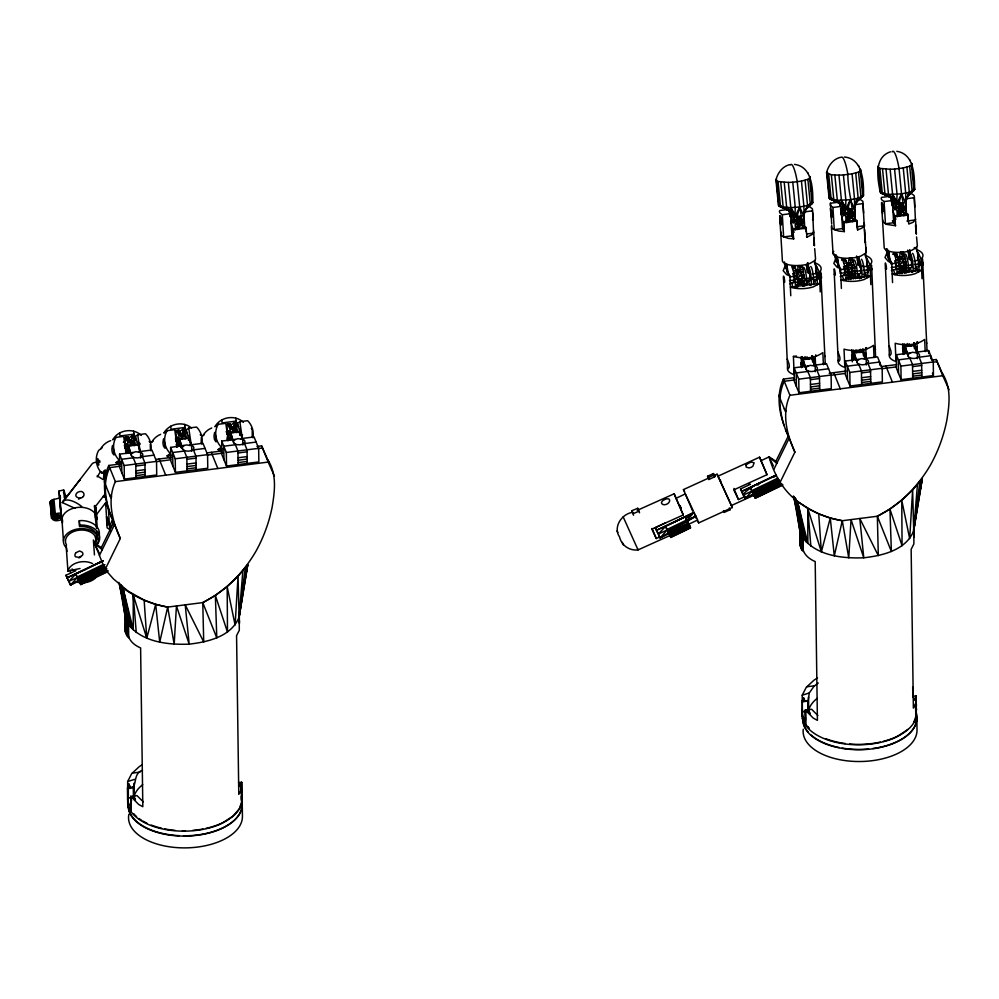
<?xml version="1.0" encoding="UTF-8"?>
<svg xmlns="http://www.w3.org/2000/svg" width="999" height="999" viewBox="0 0 999 999"><rect width="100%" height="100%" fill="white"/><g stroke="black" fill="none" stroke-linecap="round" stroke-linejoin="round"><path stroke-width="1.5" d="M783.666 281.393C782.329 267.17 786.488 287 783.666 281.393L787.537 367.27A4.758 0.849 82.6 0 0 788.311 368.643L789.222 367.182A4.608 1.848 75.5 0 0 789.01 363.848L787.886 360.564A4.758 0.849 82.6 0 0 787.112 359.203L787.1 359.353M834.302 274.113C832.941 259.865 837.125 279.72 834.302 274.113L838.173 360.002A4.758 0.849 82.6 0 0 838.948 361.363L839.859 359.902A4.608 1.848 75.5 0 0 839.647 356.568L838.523 353.296A4.758 0.849 82.6 0 0 837.749 351.923L837.749 351.923M885.476 268.244C884.19 254.008 888.261 273.888 885.476 268.244L889.335 354.121A4.758 0.849 82.6 0 0 890.109 355.482L891.021 354.021A4.608 1.848 75.5 0 0 890.808 350.686L889.697 347.415A4.758 0.849 82.6 0 0 888.91 346.054L888.848 346.104M139.248 450.187L138.636 444.48L137.85 442.37L137.3 442.944L137.225 443.718L140.01 443.369M190.31 443.481L188.686 435.527L188.287 437.013M820.766 271.965L825.261 363.873L824.674 363.324M871.59 265.172L875.574 356.506M922.564 258.816L927.06 350.724L926.485 350.162M143.257 801.822L137 795.616L130.782 796.415L131.131 811.35L130.007 810.052A30.919 16.696 -0.8 0 1 127.722 804.432L127.535 788.086M241.646 782.229L240.235 786.7L238.574 782.617L241.646 782.229L241.721 803.833C238.286 814.21 228.709 820.067 219.393 824.55A57.505 31.069 -0.8 0 1 131.481 812.237L127.722 804.432M241.783 792.357L241.795 791.096A30.919 16.696 -0.8 0 0 241.109 788.236M808.578 727.422L804.595 723.688A30.919 16.696 -0.8 0 1 802.309 718.069L802.234 695.192L806.243 687.337L813.86 680.282A57.505 31.069 -0.8 0 1 817.544 677.934M916.233 695.866L914.822 700.349L913.173 696.266L916.233 695.866L916.308 717.482C912.874 727.859 903.296 733.716 893.98 738.186A57.505 31.069 -0.8 0 1 806.068 725.886L802.309 718.069M915.758 706.505A30.919 16.696 -0.8 0 1 916.445 709.365L915.733 713.698L915.584 703.371M916.37 706.006L916.383 704.745A30.919 16.696 -0.8 0 0 915.696 701.872M126.149 618.781L126.673 635.152L125.524 632.33L125.137 616.158L120.317 584.265L126.748 620.304L126.673 635.152L128.709 637.812L128.521 624.662L125.137 616.158L119.543 584.59M795.004 497.852L801.335 533.953L801.26 548.788L803.296 551.448L803.109 538.299L799.724 529.807L793.868 496.728M127.685 798.226L127.647 781.555L131.656 773.701L139.273 766.633A57.505 31.069 -0.8 0 1 141.671 765.059M915.958 350.849L914.609 342.957M125.325 629.308L125.225 610.926M125.25 623.676L125.524 632.33L125.362 626.698M127.847 796.315L127.747 802.859L127.735 797.876M267.882 459.927C277.023 474.263 274.762 491.108 272.178 506.98C269.106 522.377 263.686 537.2 256.119 550.948C243.594 572.702 225.275 591.246 202.76 602.597L203.721 641.97L185.215 604.845L189.186 644.143L176.448 605.968L174.176 644.23L167.682 607.092C151.486 604.383 136.089 597.764 122.964 587.912L128.347 624.45C142.495 642.232 167.882 644.942 189.186 644.143C207.942 641.995 231.331 636.6 239.111 617.145L247.74 564.722L238.037 576.361L227.173 586.663L215.359 595.454L202.76 602.597L167.682 607.092L155.682 604.333L144.143 600.087L127.972 591.046L113.561 579.033L105.107 569.505L99.413 555.481L114.61 524.475C106.194 506.293 99.95 484.69 108.791 465.447L120.991 463.886M241.621 782.542L241.521 789.073L238.786 794.417L236.563 635.639L239.298 630.294L239.248 612.05M800.748 532.43L801.26 548.788L799.887 544.53L800.012 536.413M817.844 715.459L811.588 709.265L805.369 710.064L805.494 720.192L804.532 719.055A30.919 16.696 -0.8 0 1 802.247 711.987L802.334 716.495L802.434 709.964M847.714 275.599L847.664 272.452L852.334 272.315L847.676 272.914L852.384 273.551L852.022 276.785L850.986 276.011M942.469 373.576C951.61 387.912 949.35 404.745 946.765 420.629C943.693 436.014 938.286 450.849 930.706 464.597C918.181 486.351 899.862 504.882 877.347 516.246L891.37 551.498L889.947 509.103L902.072 545.704L901.76 500.312L909.689 538.648L912.624 490.01L913.71 530.794L922.327 478.359L912.624 490.01L901.76 500.312L889.947 509.103L877.347 516.246L842.269 520.729L830.269 518.069L818.73 513.948L807.779 508.416L797.552 501.56L802.934 538.099C817.082 555.881 842.469 558.591 863.773 557.792C882.529 555.631 905.918 550.237 913.71 530.794L913.785 525.561M916.208 696.178L916.108 702.722L913.373 708.066L911.15 549.288L913.885 543.943L913.835 525.699M109.878 495.641L109.902 494.905M814.684 248.614L815.559 259.016L814.759 260.577L810.064 263.399A16.646 5.919 -3.5 0 1 791.782 265.297A16.646 5.919 -3.5 0 1 782.354 260.127L779.707 216.271M784.465 409.278L784.49 408.554M916.57 236.938L917.357 245.854L916.558 247.427L911.862 250.237A16.646 5.919 -3.5 0 1 893.581 252.148A16.646 5.919 -3.5 0 1 884.152 246.978L881.505 203.122M182.442 434.89L183.067 429.857L185.677 429.308L191.658 445.542L191.746 451.336M233.529 428.571L234.153 423.539L236.763 422.989L238.599 426.623L240.147 434.74M798.775 224.151L798.663 219.393L796.39 219.38L798.538 218.294L798.288 216.396L798.813 223.601L797.702 226.149M798.114 226.249L800.823 225.212L800.499 215.984M804.207 228.709L803.908 206.331L801.435 181.119L807.879 179.358L810.376 177.397L809.889 176.511L810.326 180.969M849.4 216.87L849.287 212.113M848.863 218.943L847.964 218.257L848.75 219.056L851.448 217.932L851.136 208.704M854.832 221.428L854.545 199.051L852.072 173.838L858.516 172.078L860.326 171.091L860.526 169.243L861.25 176.648M900.574 210.989L900.623 209.603M899.912 213.099L902.621 212.063L902.297 202.834M906.006 215.559L905.706 193.182L903.246 167.969L909.677 166.196L912.174 164.248L911.687 163.361L912.274 169.293M125.3 630.881L125.262 624.113M799.887 544.53L799.849 537.749M795.654 284.915L798.126 284.59L796.852 272.839L794.929 266.733L791.832 266.383L794.904 276.086L795.566 287.175L798.051 286.863M797.689 270.454L798.026 266.533L798.963 265.472L802.035 275.175L802.697 286.263L804.869 285.989L803.059 269.368L801.735 265.859L799.575 266.146M846.203 279.907L845.541 268.818L842.469 259.103L844.942 258.791L846.877 262.962L848.675 279.583M848.326 263.187L849.063 258.329L851.76 257.917L854.832 267.62L855.494 278.709M853.333 278.983L852.659 267.907L849.587 258.192M897.364 274.026L895.566 257.405L893.63 253.234L892.706 254.295M899.487 257.305L900.236 252.447L902.934 252.035L905.469 258.803L906.667 267.832L906.755 270.567L904.582 270.841L904.495 273.114L906.667 272.839M899.849 273.714L898.039 257.08L896.115 252.909L893.63 253.234M785.426 268.344L784.515 261.938M887.911 258.067L886.313 248.788M795.591 229.795L794.367 213.262M797.677 229.52L797.052 216.521L799.724 206.993L797.252 181.781A23.189 4.021 82.7 0 0 790.259 165.085M846.228 222.515L845.204 207.155M897.389 216.633L896.165 200.1M899.475 216.371L898.85 203.371L901.523 193.843L899.05 168.631A23.189 4.021 82.7 0 0 892.07 151.935M852.746 221.703C853.433 205.819 847.639 190.434 847.889 174.5A23.189 4.021 82.7 0 0 841.595 157.155M903.92 215.821L903.745 206.481L901.523 193.843L888.486 194.443L882.329 193.594L880.206 191.97C877.522 178.771 873.675 157.23 890.521 151.786M126.748 620.304L127.585 636.5L128.347 624.45C125.562 635.764 130.282 643.506 140.609 647.926L142.82 806.705L138.661 804.457L130.782 796.415L130.956 811.151M801.335 533.953L802.172 550.149L802.934 538.099C800.149 549.4 804.869 557.142 815.196 561.575L817.407 720.354L813.248 718.106L805.369 710.064L805.544 724.787M202.76 602.597L216.783 637.849L215.359 595.454L227.485 632.067L227.173 586.663L235.102 624.999L238.037 576.361L239.111 617.145L242.882 570.541M921.115 479.82L913.71 530.794L917.469 484.178M670.666 535.202L638.049 549.912C629.432 550.911 621.465 545.466 619.592 537.012C612.724 527.16 621.815 513.598 632.941 512.287M97.44 539.185L96.728 534.003M918.431 260.065L918.331 253.197L916.907 250.712M779.707 215.622L780.269 216.059A4.795 1.399 79.9 0 1 781.355 219.056L781.63 223.501A4.795 1.399 79.9 0 1 780.793 224.713M830.344 208.341L830.906 208.791A4.795 1.399 79.9 0 1 831.992 211.776L832.267 216.221A4.795 1.399 79.9 0 1 831.418 217.357L830.344 208.991M881.505 202.46L882.067 202.909A4.795 1.399 79.9 0 1 883.166 205.906L883.428 210.339A4.795 1.399 79.9 0 1 882.592 211.563L881.78 207.555M862.874 349.325L862.974 353.421L865.708 353.072M800.736 284.016C802.572 281.668 802.796 267.295 795.666 270.729M902.147 270.13C904.894 272.552 904.345 252.322 897.464 257.58M807.529 262.625L806.88 267.794L808.391 272.377M858.004 256.643L857.517 260.514L860.464 266.958L859.602 265.334M865.072 255.881L866.183 251.736L863.785 223.139M909.165 250.761L908.69 254.633L911.625 261.076L910.613 259.503M131.443 439.348L132.018 436.6L135.202 436.551L140.609 452.285L140.684 458.079M243.194 589.198L247.74 564.722L239.111 617.145L245.317 567.632M913.71 530.794L919.904 481.268M113.624 524.5L112.125 520.317L110.427 524.625L110.077 531.256M239.111 617.145L246.528 566.171M61.751 519.393C50.087 524.725 47.702 512.462 61.001 513.149L59.952 495.504M798.613 225.349L798.75 224.413M849.237 218.069L849.375 217.133M900.411 212.2L900.549 211.264L898.263 212.15L900.374 212.337M860.651 272.078L860.651 269.168M867.644 271.179L867.644 268.269M125.137 616.158L125.362 614.835M130.17 787.412L128.821 784.115L127.522 788.211C139.161 790.396 131.306 773.688 142.47 770.291M127.722 802.971L128.197 799.113M241.146 800.062L241.858 795.728A30.919 16.696 -0.8 0 0 241.171 792.856M799.949 528.483L799.912 542.957M804.757 701.061L803.421 697.764L802.11 701.86L808.116 701.086L809.277 692.981L814.073 686.176L818.281 683.004M802.309 716.62L802.347 700.411M913.723 529.52L922.327 478.359L918.63 498.251M859.015 265.097L859.302 264.186A4.758 0.824 82.7 0 1 860.888 269.518A4.758 0.824 82.7 0 1 860.201 273.214M910.189 259.228L910.476 258.304A4.758 0.824 82.7 0 1 912.062 263.636A4.758 0.824 82.7 0 1 911.375 267.332M917.507 504.37L918.069 501.311M134.39 796.74L134.902 794.105A51.311 27.722 -0.8 0 1 142.707 784.627M808.978 710.376L809.49 707.754A51.311 27.722 -0.8 0 1 817.294 698.276M920.703 261.638L918.593 262.487C919.604 269.568 920.741 260.227 918.593 259.091M108.192 524.05L107.892 519.567A4.82 1.411 80.1 0 0 106.369 516.108L106.955 525.062A4.82 1.411 80.1 0 0 107.992 524.75M167.682 607.092L159.715 642.207L155.682 604.42L146.778 638.211L133.192 594.78L133.267 629.707L122.964 587.912L131.656 628.184L126.698 613.261L128.871 625.549M761.151 460.639L769.03 456.905C774.725 476.273 784.914 494.006 802.559 504.695C814.435 512.837 828.059 518.369 842.269 520.729L834.302 555.844L830.269 518.069L821.365 551.86L807.779 508.416L807.854 543.344L797.552 501.56L806.243 541.82L801.285 526.898L803.458 539.185M150.362 448.751L150.287 444.118M821.528 277.897L817.644 278.684L816.695 274.775L818.818 273.951M923.326 264.747L922.601 264.335M96.191 545.679A17.445 11.951 -4 0 0 98.227 540.609L97.989 538.473A1.936 1.324 -4 0 1 96.041 538.224L95.567 536.913A1.936 1.324 -4 0 1 97.053 535.939L96.741 531.368M900.024 213.062L900.611 208.629L899.912 202.148L900.062 203.122M132.467 441.883L133.267 441.009L134.728 445.641L129.833 444.617L134.028 442.657L129.183 442.495L133.741 441.92L129.083 442.22M183.529 435.139L184.328 434.278L185.777 438.911L180.894 437.874L185.077 435.926L180.245 435.751L184.803 435.177L180.145 435.477M96.341 520.666L96.478 517.132A1.936 1.324 -4 0 1 95.442 517.195M816.683 272.64L816.533 266.346L814.385 262.637A19.031 8.167 -2.5 0 1 819.367 272.178L820.229 291.908M865.733 256.593L867.169 259.066L867.319 267.495M846.365 219.942L848.451 219.668L847.676 209.241L850.349 199.713L858.166 198.227L863.486 195.329C863.873 181.381 862.587 158.554 844.355 157.018M108.791 465.447L115.36 481.63C106.918 500.074 112.238 520.941 120.305 538.498L105.107 569.505M774 469.118L789.198 438.111C780.806 419.93 774.525 398.339 783.378 379.096L794.055 377.722M783.378 379.096L789.947 395.279C781.505 413.723 786.825 434.59 794.892 452.147L779.695 483.154M51.486 518.444L50.187 501.735L52.697 499.687L59.578 498.064L59.003 491.021L63.674 490.022L65.959 496.416M59.353 517.669C55.207 509.378 49.401 524.263 59.353 517.669L59.078 514.66M812.374 356.119L812.337 360.701L815.072 360.352M813.935 365.234L812.811 356.106M864.572 357.954L863.698 349.3M914.185 342.969L914.01 346.316M201.174 442.844L201.348 437.412M252.26 436.501L252.21 429.932M900.661 257.867L901.173 256.968L898.313 257.542M130.906 445.716A11.426 1.986 82.7 0 0 129.783 440.522L127.947 436.913L125.025 437.5L124.8 448.139M127.098 438.224L127.947 436.913M133.779 437.362L134.628 436.051M181.968 438.973A11.426 1.986 82.7 0 0 180.831 433.778L178.996 430.169L176.086 430.756L175.849 441.396M178.147 431.481L178.996 430.169M233.054 432.654A11.426 1.986 82.7 0 0 231.918 427.46L230.082 423.838L227.173 424.438L226.661 432.155M235.914 424.3L236.763 422.989M789.322 164.748C782.292 166.558 777.609 173.152 775.936 179.92L778.059 181.531L788.336 182.43L790.808 207.642L794.967 216.783L803.596 215.734L807.529 205.507L805.069 180.295M840.721 157.293C833.328 158.791 828.283 165.634 826.573 172.64L831.355 174.8L838.973 175.162L841.433 200.362L845.604 209.515L854.22 208.454L858.166 198.227L855.706 173.014M878.421 165.797L877.746 166.758L879.857 168.381L890.134 169.281L892.606 194.493L896.765 203.634L905.394 202.585L909.34 192.345L906.867 167.133M80.045 568.506L67.932 571.053L68.943 568.568A15.397 10.552 -4 0 1 92.595 563.586M803.046 221.204L802.072 221.328L802.272 226.411L804.357 226.149M853.683 213.923L852.709 214.048L852.846 215.971L854.932 215.709L852.584 212.362L854.669 212.15M904.844 208.042L903.87 208.167L904.02 210.09L906.093 209.827L903.745 206.481L905.843 206.281M808.691 272.939L809.352 273.239M815.684 272.04L816.895 273.476L812.199 273.976M841.533 260.165L841.945 259.24M74.95 508.316L62.288 502.559L92.108 463.836A17.445 7.867 37.9 0 1 96.578 462.387M79.932 480.169L80.295 479.445L62.288 502.559M794.455 164.373C812.312 166.608 812.911 188.811 812.849 202.61L807.529 205.507L799.724 206.993L794.967 216.783L795.254 207.442L792.781 182.23L788.336 182.43M827.696 176.124L827.259 171.678L826.573 172.64L829.045 197.852L831.156 199.463L837.324 200.312L850.349 199.713L845.604 209.515L845.878 200.162L843.418 174.95L838.973 175.162M896.815 151.324C914.372 153.958 914.472 175.849 914.647 189.448L909.34 192.345L901.523 193.843L896.765 203.634L897.052 194.281L894.58 169.081L890.134 169.281M99.45 555.394L94.443 543.269L102.21 549.762L101.336 547.602L113.724 522.315M773.438 466.009L769.03 456.905L776.797 463.411L775.923 461.251L788.323 435.964L785.526 429.732M781.368 232.268L781.081 235.027L782.529 236.401L788.273 238.386L793.718 238.861L792.694 229.033L805.956 227.335L806.992 237.2L813.149 233.941L813.611 230.856M806.555 233.991L813.586 233.092L812.612 210.19L812.274 208.666L809.602 206.706M837.249 202.372L830.444 203.247L830.369 205.544L832.929 207.455L841.17 206.393L842.519 228.596L844.355 231.593L838.91 231.106L833.154 229.121L831.717 227.747L831.78 225.437M864.01 266.571L867.532 266.196L865.396 253.296L860.701 256.119A16.646 5.919 -3.5 0 1 842.407 258.017A16.646 5.919 -3.5 0 1 832.991 252.847L833.753 251.348M857.179 226.711L864.222 225.811L862.911 201.386L860.239 199.425L857.442 199.788M864.585 225.1L861.912 228.159L857.629 229.92L856.68 221.566M882.716 220.005L882.879 221.865L886.775 224.4L895.516 225.712L894.492 215.884L907.754 214.186L908.79 224.038L913.074 222.29L915.746 219.231M906.942 221.016L915.384 219.942L914.41 197.028L914.073 195.504L911.4 193.556M132.492 436.326L134.341 439.947A11.426 1.986 82.7 0 1 135.464 445.129M183.554 429.582L185.389 433.204L187.525 432.942L185.052 432.18L185.389 433.204A11.426 1.986 82.7 0 1 186.526 438.386M234.64 423.264L236.476 426.873A11.426 1.986 82.7 0 1 237.6 432.067M803.745 282.392L802.734 282.517L802.784 283.991L804.944 283.716L802.684 281.219L804.857 280.981M854.382 275.112L853.358 275.237L853.408 276.723L855.581 276.436L853.321 273.938L855.494 273.714M904.582 270.841L904.532 269.368L905.544 269.231M708.541 478.296L708.815 479.508L714.685 476.81L714.41 475.599M856.655 200.437L858.166 198.227M907.816 194.568L909.34 192.345M816.795 272.252L817.881 275.175L817.644 278.684M867.419 264.972C869.167 265.172 868.943 275 867.619 269.355L869.942 269.056M776.623 178.946L775.936 179.92L778.408 205.132L793.78 212.799L780.531 206.743L778.059 181.531M829.045 197.852L829.432 193.918M880.206 191.97L880.893 191.009M808.616 271.541L808.666 271.466A4.758 0.824 82.7 0 1 810.264 276.798A4.758 0.824 82.7 0 1 809.565 280.494M97.228 476.873L100.562 471.553L104.795 474.075M94.718 507.405L105.132 494.018M96.254 514.835L105.732 502.659M907.916 729.407L898.014 735.988A56.955 30.769 -0.8 0 1 883.141 741.42M913.573 722.839L916.558 714.497L915.608 708.491M848.75 219.056L849.45 214.498L848.713 207.942M655.269 527.709L660.139 537.899L667.207 529.92L658.316 534.103L665.509 526.398L675.374 521.615L656.493 530.294L655.269 527.709L665.609 522.777M69.368 582.592L70.542 585.039L77.31 577.434L68.831 581.393L75.724 574.075L85.127 569.542L67.12 577.759L65.946 575.312L75.799 570.641A18.606 10.49 -25.3 0 1 72.028 568.968M687.949 524.625L697.689 519.98L694.043 512.375L686.912 520.379L695.866 516.183L686.6 521.815M748.313 483.603A18.606 10.49 -25.3 0 0 750.386 484.278L740.534 488.948L745.129 498.676L751.897 491.083L743.431 495.042C741.67 492.432 766.72 477.722 757.754 485.164M234.802 428.072L235.776 428.571L236.863 432.579L231.98 431.543L236.164 429.595L232.542 429.47M805.094 209.977L810.351 204.558L807.879 179.358M855.731 202.697L860.988 197.29L858.516 172.078M907.941 195.742L914.647 189.448L913.573 182.642M111.638 496.953L110.764 497.789L104.183 481.605M786.225 410.601L785.351 411.438L778.77 395.254M805.032 210.24L812.162 203.571L809.689 178.371M855.656 202.959L862.799 196.303L860.326 171.091M906.83 197.09L913.96 190.422L911.5 165.21M809.165 205.482L812.849 202.61L809.178 204.932M856.118 201.086L863.486 195.329L862.699 191.483M141.321 435.414C133.117 427.485 118.244 429.77 112.775 439.797L115.996 437.387L123.664 436.401L126.124 453.608M191.408 427.934C183.117 420.791 169.081 423.526 163.848 433.091L167.058 430.681L174.738 429.695L177.198 446.903M243.456 422.352C235.252 414.423 220.392 416.708 214.922 426.735L218.132 424.325L225.811 423.339L228.272 440.547M685.551 518.756L694.043 512.375L656.493 530.294M102.098 447.827L98.626 450.437C94.543 457.742 95.991 467.32 101.836 473.264L105.307 470.654A19.031 18.656 53.1 0 0 107.168 472.302M123.364 442.195L125.737 440.409M128.109 438.623L134.053 434.165L120.042 435.976L119.593 432.954M129.745 440.734L132.118 438.948M150.812 450.861A19.031 18.656 53.1 0 0 145.504 433.753L137.7 434.765L134.49 437.175L133.604 431.168M125.362 447.889L124.863 447.402A4.758 0.824 82.6 0 0 124.376 445.329M118.931 464.91L115.984 462.637L119.206 460.227A19.031 18.656 53.1 0 1 115.996 437.387M153.159 441.108L151.648 442.245A19.031 18.656 53.1 0 1 160.652 434.328M179.183 431.918L185.115 427.46L171.104 429.27L170.654 426.236M180.807 434.028L183.179 432.242M201.885 444.143A19.031 18.656 53.1 0 0 196.578 427.048L188.761 428.047L185.552 430.457L184.678 424.45M169.992 458.204L167.058 455.919L170.267 453.509A19.031 18.656 53.1 0 1 167.058 430.681M204.233 434.765L202.722 435.901A19.031 18.656 53.1 0 1 211.726 427.972M230.257 425.562L236.189 421.103L222.178 422.914L221.728 419.892M230.694 428.559L234.253 425.886M252.959 437.799A19.031 18.656 53.1 0 0 247.652 420.691L239.847 421.69L236.626 424.113L235.752 418.106M221.066 451.848L218.132 449.575L221.341 447.165A19.031 18.656 53.1 0 1 218.132 424.325M100.424 562.649L102.922 560.776L67.12 577.759M773.763 477.222L776.26 475.362M806.405 207.842L812.162 203.571M858.191 199.7L862.799 196.303M909.365 193.831L913.96 190.422M849.712 263.062L851.148 264.985L852.384 273.551L848.888 275.087M821.44 276.873L820.778 276.873L821.415 276.448M872.065 269.593L871.415 269.605L872.04 269.168M923.238 263.711L922.589 263.724L923.213 263.299M104.595 566.795L96.466 570.841L97.19 570.891L93.681 574.437L94.705 574.775L93.294 575.761L93.931 576.323M779.183 480.444L771.053 484.478L771.777 484.527L768.268 488.074L769.292 488.411L767.881 489.41L768.518 489.96M184.116 445.716L182.492 447.102A5.819 3.147 -0.8 0 0 183.741 450.162L184.902 450.674A5.819 3.147 -0.8 0 0 192.932 449.65L193.581 448.901A5.819 3.147 -0.8 0 0 192.332 445.841L186.788 444.942L170.617 447.415L170.804 461.001L175.424 472.377L207.767 468.231L207.58 454.645L202.959 443.269L189.648 444.98M861.038 196.878L863.486 195.329M910.976 191.771L914.647 189.448M798.75 220.742L796.59 222.065L798.813 222.69M849.387 213.461L847.214 214.785L849.45 215.409M900.561 207.58L898.388 208.916C901.835 212.075 901.26 204.071 898.201 206.219L900.336 205.132L900.087 203.234M658.928 535.327L660.139 537.899L669.405 532.267M65.946 575.312L70.542 585.039L79.72 579.482M740.534 488.948L745.129 498.676L754.307 493.131M798.788 221.653L800.986 220.367L798.688 219.867M849.425 214.373L851.61 213.099L849.312 212.587M900.586 208.491L902.784 207.218L900.486 206.718M185.677 429.308L183.067 429.857M230.082 423.838L227.173 424.438M900.012 266.883L903.496 266.446L898.825 266.571L898.65 264.747L903.034 262.312L898.051 261.189M78.809 557.879L80.769 557.042M694.043 512.375L675.374 521.615L685.214 516.858L688.286 523.151M102.922 560.776L85.127 569.542L103.047 560.926M759.715 483.191L776.136 475.099L741.72 491.408L776.26 475.224M820.778 276.873L821.415 276.561M871.415 269.605L872.052 269.293M922.589 263.724L923.213 263.411M800.511 272.265L796.253 274.35L801.223 275.462L796.852 277.897L801.673 279.133M846.977 263.748L850.748 263.848L846.503 265.584L846.877 267.07L851.148 264.985M899.112 260.664L902.322 259.116M688.948 524.525L690.584 527.909L670.866 537.45L665.509 526.398L667.032 529.507L686.738 519.967M667.682 530.894L687.137 520.791M688.174 522.927L668.468 532.479L669.03 533.641L688.748 524.1M670.067 535.776L689.772 526.223L689.235 525.124M670.878 537.45L670.454 536.588L690.172 527.035L685.214 516.858M670.729 537.162L690.446 527.609L690.134 526.997M106.793 572.102L80.807 584.602L75.724 574.075L77.198 577.022L103.159 564.522M79.558 581.942L80.007 582.917L77.56 577.859L104.92 564.647M77.198 577.022L78.059 578.846L104.008 566.258M104.808 567.22L78.571 579.845L79.108 580.956L105.082 568.456M106.968 568.868L79.633 582.03L78.983 580.731M80.832 584.602L80.082 582.991L106.081 570.466M80.37 583.753L107.792 570.604M80.657 584.303L108.042 571.153M782.754 485.089L755.394 498.239L750.311 487.724L751.785 490.671L777.746 478.159M751.785 490.671L752.172 491.458L778.146 478.958L778.596 479.907L752.647 492.42L752.16 491.508L753.171 493.681M779.395 480.869L753.159 493.494L753.696 494.605L779.67 482.105M780.194 483.166L754.22 495.679L753.571 494.38M755.419 498.251L754.67 496.628L780.669 484.115M755.044 497.415L782.379 484.253M755.244 497.952L782.629 484.802M686.313 520.754L695.866 516.183M675.661 498.513L685.302 493.906L693.081 510.352M660.139 537.899L669.879 533.254M70.542 585.039L78.809 581.118M745.129 498.676L754.769 494.105M807.217 356.955L804.42 358.254L808.091 359.028M858.266 350.212L855.481 351.523L860.364 352.547L859.664 349.563M909.352 343.893L906.568 345.192L911.45 346.228L911.125 344.605M708.815 479.508L707.554 476.248L713.436 473.563L714.972 476.186M707.991 477.759L713.86 475.074L713.436 473.563M692.782 511.238L683.441 489.597L708.666 478.059M714.273 475.499L717.07 474.213L718.231 476.086M754.919 494.78L731.38 505.544L718.019 476.173L759.552 457.192L767.007 474.687L733.778 489.872L738.436 499.55L745.354 496.378M697.539 521.003L698.701 522.889L732.329 507.504L731.443 504.92M723.476 510.626L724.3 512.375L730.182 509.69L729.844 508.778M637.187 510.377L674.2 493.781L683.279 514.96L651.847 529.12L656.268 538.523L660.364 536.675M798.251 282.367L801.76 280.831L798.226 280.344M900.049 269.206L903.558 267.67L900.024 267.195M847.102 218.032L849.387 217.033M797.289 272.277L800.112 271.129L795.079 270.991L799.375 270.13L798.863 271.029L795.903 270.966M897.664 259.703L901.922 257.967L898.138 257.867M633.578 515.234L631.768 510.739L637.749 508.291L638.161 509.29M632.954 513.711L638.935 511.263L637.749 508.291M792.007 211.451L792.594 211.9L780.531 206.743L790.808 207.642L799.724 206.993L801.947 219.643L804.295 222.977L802.209 223.252L802.634 222.228M818.905 274.787L816.795 275.637L819.205 275.924M97.652 463.074L97.652 458.578L98.726 465.147L97.652 463.074L99.888 462.187M99.713 460.477L97.415 461.351L99.813 461.613M905.069 270.042L902.684 256.493L900.761 252.322M867.919 270.642L870.141 269.917M798.226 226.211L800.162 226.024L797.239 225.387M869.979 269.255L867.744 269.98L870.079 269.693M127.647 781.555L134.69 779.345M802.234 695.192L809.277 692.981M96.329 516.745L97.165 519.055L95.529 507.255L96.329 516.745L95.38 516.933M806.443 228.134L793.169 229.807M857.08 220.866L846.54 222.565L843.805 222.527L843.331 221.753L856.593 220.055L857.629 229.92M908.253 214.985L894.967 216.658M917.606 258.616L918.705 260.314L913.998 260.826M134.191 439.498L136.463 439.685L133.991 438.923L134.665 439.373M236.326 426.436L238.599 426.623L236.139 425.861L236.8 426.298M809.739 279.67L809.727 274.638M816.732 278.783L816.345 272.34M911.538 266.521L911.538 261.488M918.531 265.622L918.531 260.589M798.451 225.849L800.823 225.212L798.676 224.9M849.075 218.569L851.448 217.932L849.312 217.62M900.249 212.687L902.621 212.063L900.474 211.738M895.591 253.047L896.79 256.83M794.992 216.995L797.052 216.521M845.616 209.715L847.676 209.241M896.79 203.846L898.85 203.371M919.717 265.409L923.301 264.585L919.829 264.435L923.251 264.011M847.14 263.424L850.012 262.849L847.539 263.249M899.674 271.441L902.547 270.866M129.321 441.508L132.942 440.846L128.709 441.595M180.369 434.765L183.991 434.103L179.77 434.852L184.69 434.89M231.456 428.446L235.077 427.784L230.856 428.534L235.776 428.571M797.689 284.678L801.398 284.066L798.438 284.003M848.313 277.397L852.022 276.785L849.075 276.735M899.487 271.516L903.196 270.916L900.236 270.854M801.435 181.119L792.781 182.23M852.072 173.838L843.418 174.95M903.246 167.969L894.58 169.081M846.203 274.9L848.675 274.563M795.566 282.18L798.039 281.843M897.364 269.018L899.849 268.694M125.512 437.225L127.348 440.859L129.783 440.522M176.573 430.482L178.409 434.115L180.831 433.778M227.647 424.15L229.495 427.784L231.918 427.46M849.262 211.813L851.485 211.513L849.225 211.501M126.711 438.948L129.146 438.623M177.772 432.205L180.195 431.893M228.858 425.886L231.281 425.562M95.205 515.034L94.893 505.469M921.103 263.174L918.78 263.474L919.13 271.578M137.225 444.717L140.06 444.355M239.748 435.252L242.607 434.89M832.292 198.376L829.532 198.739L827.06 173.526M854.445 204.695L862.874 203.621M790.546 213.674L787.974 209.478L779.807 210.527L779.407 211.301L779.744 212.824L782.304 214.735L790.546 213.674L791.882 235.864L793.718 238.861M805.206 211.8L812.249 210.901M884.103 201.573L892.344 200.524L893.68 222.715L885.439 223.776L884.103 201.573L881.543 199.675L881.205 198.152L881.605 197.365L889.772 196.316L892.344 200.524M907.017 198.639L914.048 197.74M842.407 210.452L845.279 210.077M796.39 219.38L800.848 218.793L798.588 218.781M898.201 206.219L902.646 205.644L900.386 205.632M848.126 212.937L846.053 213.212L848.201 213.948M899.3 207.068L897.214 207.33L899.362 208.067M797.502 220.217L795.416 220.479L797.564 221.229M846.315 216.758L848.401 216.496M897.477 210.889L899.562 210.614M795.679 224.038L797.764 223.776M852.909 219.143L854.982 218.868M795.741 227.21L797.826 226.948M897.539 214.061L899.624 213.798M904.07 213.262L906.155 212.999M842.519 228.596L834.277 229.645L832.929 207.455M791.882 235.864L783.641 236.925L782.304 214.735M843.081 259.777L845.554 259.453M850.199 258.866L852.372 258.579M894.242 253.896L896.727 253.584M901.373 252.984L903.546 252.71M792.444 267.058L794.929 266.733M843.743 261.201L846.215 260.876M850.861 260.289L853.034 260.002M793.106 268.469L795.579 268.157M800.224 267.557L802.397 267.282M894.904 255.319L897.377 255.007M902.035 254.408L904.195 254.133M844.392 263.274L846.877 262.962M851.523 262.362L853.695 262.088M895.566 257.405L898.039 257.08M902.684 256.493L904.857 256.206M793.768 270.554L796.24 270.242M800.886 269.643L803.059 269.368M845.017 265.871L847.489 265.559M852.135 264.96L854.307 264.685M794.38 273.152L796.852 272.839M801.498 272.24L803.671 271.965M896.178 260.002L898.65 259.678M903.308 259.091L905.469 258.803M845.541 268.818L848.014 268.494M852.659 267.907L854.832 267.62M844.292 269.168L839.647 269.767A4.758 0.824 82.7 0 1 839.997 272.19M896.702 262.937L899.187 262.625M903.833 262.025L906.006 261.75M794.904 276.086L797.377 275.774M802.035 275.175L804.195 274.9M891.982 263.736L895.466 263.299M790.172 276.898L793.668 276.448M845.941 271.89L848.426 271.578M853.071 270.979L855.244 270.704M840.097 273.376L844.742 272.789M856.33 271.303L860.988 270.704M863.323 270.404L867.981 269.805A4.758 0.824 82.7 0 0 866.77 263.624L866.52 263.299M897.114 266.009L899.587 265.697M904.232 265.097L906.405 264.822M795.316 279.171L797.789 278.846M802.434 278.259L804.607 277.984M891.258 267.507L895.903 266.908A4.758 0.824 82.7 0 0 894.692 260.727M907.504 265.422L912.149 264.822M914.497 264.523L919.142 263.936A4.758 0.824 82.7 0 0 917.931 257.742L917.681 257.417M789.46 280.657L794.105 280.057A4.758 0.824 82.7 0 0 792.644 273.551M810.351 277.984L805.706 278.584A4.758 0.824 82.7 0 1 805.681 280.507M798.213 280.045L801.697 279.595L797.027 279.72M846.29 277.635L848.763 277.31M897.452 271.753L899.937 271.441M176.086 430.756L178.509 430.444M125.025 437.5L127.46 437.187M132.018 436.6L134.141 436.338M234.153 423.539L236.276 423.264M177.148 430.969L179.57 430.669M184.128 430.082L186.251 429.807M126.086 437.712L128.521 437.4M133.079 436.825L135.202 436.551M228.234 424.65L230.657 424.338M235.215 423.751L237.337 423.489M787.712 367.22A19.031 8.167 -2.5 0 0 794.193 374.687L793.406 356.443L796.465 356.044M232.842 429.233L235.889 428.846L232.779 429.046M188.649 438.124L179.533 439.285L178.409 434.115M866.333 364.985L866.245 359.19L863.236 351.773L854.12 352.934L853.596 350.162M137.587 444.867L128.484 446.029L127.348 440.859M815.271 371.728L815.196 365.934L812.175 358.504L803.071 359.677L802.534 356.905M917.419 358.666L917.332 352.859L914.322 345.442L905.206 346.603L904.682 343.843M812.212 359.478L814.922 359.128M914.135 347.54L916.87 347.19M863.148 354.645L865.933 354.283M914.322 348.763L917.094 348.414M812.512 361.913L815.296 361.563M864.235 358.616L877.547 356.918L882.167 368.294L882.367 381.88L850.012 386.026L845.391 374.65L845.204 361.064L858.84 359.315M138.599 451.723L151.91 450.012L156.531 461.388L156.718 474.975L124.363 479.12L119.743 467.744L119.555 454.158L133.192 452.41M240.734 438.648L254.046 436.95L258.666 448.326L258.853 461.913L226.511 466.058L221.89 454.682L221.703 441.096L235.327 439.348M813.186 365.359L826.498 363.661L831.118 375.037L831.305 388.623L798.95 392.769L794.33 381.381L794.143 367.794L807.779 366.059M915.321 352.297L928.633 350.587L933.253 361.975L933.441 375.562L901.098 379.695L896.478 368.319L896.29 354.732L909.914 352.984M184.315 451.048L172.69 452.535L172.889 466.121M193.419 449.887L205.045 448.401M858.903 364.697L847.277 366.183L847.477 379.77M868.019 363.524L879.632 362.038L879.669 365.06M133.254 457.792L121.641 459.278L121.828 472.864M142.37 456.63L153.983 455.144M235.402 444.73L223.776 446.216L223.963 459.802M244.505 443.556L256.131 442.07M807.841 371.441L796.228 372.927L796.415 386.513M816.957 370.267L828.571 368.781M909.989 358.366L898.363 359.852L898.551 373.451M919.092 357.205L930.718 355.719L930.756 358.741M156.081 459.39L171.403 457.43M206.668 452.922L221.94 450.961M257.03 446.478L261.613 445.891L268.768 462.087M829.145 373.239L845.991 371.079M881.255 366.571L896.528 364.61M931.617 360.115L936.2 359.528L943.356 375.736M170.617 447.415L175.237 458.791L207.58 454.645M845.204 361.064L849.824 372.44L882.167 368.294M119.555 454.158L124.176 465.534L156.531 461.388M221.703 441.096L226.323 452.472L258.666 448.326M794.143 367.794L798.763 379.17L831.118 375.037M896.29 354.732L900.911 366.109L933.253 361.975M120.342 466.246L109.665 467.607C101.985 483.891 105.757 502.147 111.813 518.244M156.955 461.55L170.742 459.79M207.542 455.082L222.814 453.121M257.917 448.626L262.487 448.039M794.929 379.882L784.252 381.256C777.547 395.367 779.632 411.001 784.065 425.387M830.019 375.387L845.329 373.439M882.129 368.718L895.878 366.958M932.504 362.275L937.074 361.688M186.875 459.29L195.991 458.129M861.463 372.939L870.579 371.765M135.827 466.034L144.942 464.872M237.962 452.972L247.078 451.798M810.414 379.682L819.53 378.509M912.549 366.608L921.665 365.447M186.95 464.098L196.054 462.937M861.538 377.747L870.653 376.573M135.889 470.841L145.005 469.667M238.037 457.779L247.14 456.605M810.476 384.478L819.592 383.316M912.624 371.416L921.727 370.254M186.988 466.583L196.091 465.422M861.575 380.232L870.678 379.058M135.926 473.326L145.042 472.165M238.062 460.264L247.178 459.09M810.514 386.975L819.63 385.801M912.649 373.901L921.765 372.739M187.013 468.906L196.129 467.732M861.6 382.542L870.716 381.381M135.964 475.636L145.067 474.475M238.099 462.574L247.215 461.413M810.551 389.285L819.655 388.124M912.686 376.223L921.802 375.05M115.36 481.63L268.182 462.075L274.463 476.111M789.947 395.279L942.781 375.711L949.05 389.76M132.28 773.114L140.035 772.127M806.867 686.763L814.622 685.764M127.547 787.749L133.429 787L133.566 797.127M802.135 701.398L808.016 700.636L808.129 709.327M802.247 711.987L805.057 711.176M867.582 269.206L869.892 268.918M918.755 263.336L921.066 263.049M821.453 277.173L818.031 277.597L821.503 277.734L817.919 278.559L821.34 278.296L820.616 276.835M237.974 424.712L235.826 424.962L237.125 425.736M186.888 431.044L184.74 431.293L186.039 432.055M135.827 437.787L133.691 438.024L134.99 438.798M218.132 449.575L222.74 449.038M167.058 455.919L171.666 455.394M115.984 462.637L120.604 462.1M863.373 355.781L866.233 355.444M914.21 247.677L916.558 247.427L918.705 260.314L918.143 259.191M906.667 267.832L904.495 268.057L906.755 270.567M804.033 219.43L801.947 219.643L802.147 222.415M96.041 533.091C92.52 527.859 85.614 526.248 79.633 526.523L79.271 520.704L81.843 520.554A19.705 13.499 -4 0 1 99.301 534.79M79.633 526.523L79.583 525.174L82.155 525.037A19.705 13.499 -4 0 1 96.891 544.917M899.512 212.924L901.96 212.874L901.523 212.412M848.338 218.806L850.786 218.744L850.349 218.294M793.406 356.443C803.071 358.941 814.547 358.716 822.864 352.61L823.388 364.76M879.857 168.381L882.329 193.594L885.351 193.606M828.695 174.263L831.156 199.463L834.19 199.488M129.945 441.608L133.641 441.633M809.565 274.226L807.916 262.762M866.982 265.06L867.532 266.196L866.595 264.448M816.658 273.464L814.759 260.577M815.659 270.567L816.133 270.904A4.758 0.824 82.7 0 1 817.357 277.635A4.758 0.824 82.7 0 1 816.295 278.971M886.2 250.874L888.386 251.024L890.821 263.886M835.027 256.755L837.224 256.905L839.11 266.908M784.402 264.036L786.588 264.186L788.473 274.188M920.316 263.761L923.176 262.462L919.679 262.025M868.668 269.593L869.829 269.693M818.518 276.91L821.378 275.624L817.881 275.175L821.315 273.876L817.594 273.539M816.633 273.214L818.793 273.439M898.888 269.718L903.408 270.23M849.225 275.761L852.247 276.111M797.09 282.879L801.61 283.379M918.593 262.487L921.016 262.762M867.432 268.356L869.842 268.644M846.877 267.07L851.86 268.194L847.477 270.617L852.309 271.853M688.985 526.86L688.723 525.786M623.139 516.795L638.049 549.912L637.662 548.813M617.032 530.981L617.807 532.417M623.339 544.979L622.302 542.32M900.599 210.302L902.796 210.851M849.425 216.184L851.635 216.721M798.788 223.464L800.998 224.001M898.65 264.747L903.471 265.971M900.211 204.221L902.596 205.045M848.913 209.116L849.05 210.102L851.423 210.926M798.413 217.382L800.798 218.207M878.233 167.645L880.693 192.857L893.805 198.302L881.568 192.607L887.112 194.98M776.423 180.794L778.895 206.006L790.696 210.914M892.619 197.39L895.579 199.65L880.693 192.857M841.458 203.272L844.405 205.532L829.532 198.739L842.632 204.171L830.406 198.489M881.518 193.219L894.392 198.751M830.344 199.101L843.231 204.62M779.707 206.381L792.594 211.9L778.895 206.006M891.707 262.862L888.361 261.401L885.002 257.542L886.725 253.309L891.707 262.862L892.557 282.592M840.534 268.731L837.187 267.282L833.828 263.424L835.551 259.191L840.534 268.731L841.395 288.461M789.909 276.011L786.55 274.563L783.204 270.692L784.927 266.471L789.909 276.011L790.758 295.741M830.419 198.451L835.938 200.861M786.688 208.741L778.408 205.132L790.646 210.814M882.329 193.594L894.992 199.201M831.156 199.463L843.818 205.07M913.348 188.199L914.16 188.574M102.947 496.453L105.757 497.727M883.653 193.856L895.579 199.65L888.486 194.443L886.026 169.231M832.492 199.738L844.405 205.532L837.324 200.312L834.852 175.1M781.855 207.018L793.78 212.799L786.688 207.592L784.227 182.38M97.19 475.886L103.496 479.82M895.579 199.65L884.989 194.131L882.517 168.918M844.405 205.532L833.815 200.012L831.355 174.8M793.78 212.799L783.179 207.28L780.719 182.08M914.709 207.08L914.235 198.277A4.82 1.411 79.9 0 0 913.411 198.027M780.781 224.638L779.969 220.717M769.03 456.905L775.923 461.251M101.336 547.602L94.443 543.269L99.475 553.658M874.625 347.227L875.561 349.225M888.486 194.443L895.067 199.288M837.324 200.312L845.004 205.981L841.433 200.362M786.688 207.592L793.268 212.45M133.854 813.673L134.49 814.61A56.955 30.769 -0.8 0 0 136.576 816.583M805.331 710.027L809.852 713.598L808.253 709.69L808.116 701.086M130.919 796.59L135.265 799.949L133.666 796.041L133.529 787.437M732.329 507.504L717.07 474.213M683.441 489.597L684.602 491.471M852.971 360.152L852.721 359.84A4.758 0.824 82.7 0 1 851.598 354.882M912.562 253.334L913.061 253.983A9.515 1.648 82.7 0 1 915.171 262.712A9.515 1.648 82.7 0 1 915.221 271.416M903.67 255.045L903.77 255.17A9.515 1.648 82.7 0 1 904.295 256.406M912.099 272.352L911.6 271.703A9.515 1.648 82.7 0 1 910.539 268.719M861.4 259.216L861.9 259.852A9.515 1.648 82.7 0 1 863.998 268.594A9.515 1.648 82.7 0 1 864.048 277.297M860.926 278.221L860.426 277.585A9.515 1.648 82.7 0 1 859.377 274.588M810.763 266.496L811.263 267.133A9.515 1.648 82.7 0 1 813.373 275.874A9.515 1.648 82.7 0 1 813.411 284.578M809.889 284.977L809.789 284.852A9.515 1.648 82.7 0 1 808.266 279.732M895.866 219.293L892.819 210.502M794.068 232.442L790.621 221.266M106.244 569.755L103.584 565.209M707.554 476.248L708.041 476.948M251.298 428.309L251.785 429.008M200.225 434.665L200.712 435.352M149.163 441.371L149.65 442.07M808.441 727.309L809.078 728.259M718.019 476.173L718.468 476.86M105.657 477.672L103.534 471.378M892.606 194.493L895.454 198.976M790.808 207.642L793.656 212.138M779.607 481.63L778.633 479.97M50.512 504.095L49.95 502.559M892.394 220.617L895.516 225.712M887.05 248.838L888.386 251.024L889.035 259.827M838.611 202.198L841.17 206.393M835.876 254.708L837.224 256.905L837.861 265.709M806.505 236.388L806.992 237.2M916.907 266.171L917.045 269.206L918.481 271.691M865.746 272.053L865.871 275.087L867.307 277.56M95.479 537.262L95.729 537.949M909.627 159.653L910.064 160.439M858.466 165.534L858.903 166.321M807.829 172.802L808.266 173.601M918.893 263.461L919.142 263.936A4.758 0.824 82.7 0 1 918.368 266.446M867.719 269.343L867.981 269.805A4.758 0.824 82.7 0 1 867.194 272.315M817.095 276.623L812.699 277.685A4.758 0.824 82.7 0 1 812.674 279.608M97.053 535.939L96.366 534.615A17.445 11.951 -4 0 0 72.939 530.232A17.445 11.951 -4 0 0 65.285 546.603M909.377 270.192L908.753 268.956L908.89 272.065M917.494 341.708L918.131 342.969M859.59 278.796L857.579 274.837L857.716 277.947M866.333 347.577L866.97 348.838M806.955 282.118L807.579 283.341M815.696 354.857L816.333 356.119M801.673 356.643L802.309 357.917M754.095 495.579L754.582 496.553L753.496 494.355M667.032 529.507L667.944 531.418L687.399 521.341M752.172 491.458L752.934 493.069M77.585 577.809L78.347 579.42M669.742 535.139L668.88 533.354L669.58 534.765L689.285 525.224L687.924 522.44M918.331 253.197L921.165 259.028L922.027 278.758M867.169 259.066L870.004 264.897L870.853 284.628M816.533 266.346L819.367 272.178M752.647 492.42L753.246 493.706M743.131 494.468L741.857 491.783M694.655 515.172L696.278 518.506M689.447 525.586L688.249 523.114M667.432 530.344L668.568 532.704M78.059 578.771L78.659 580.069M68.544 580.831L67.27 578.134M668.219 531.98L668.543 532.654M669.243 534.065L670.454 536.588M915.421 707.242L916.445 709.365M657.879 533.179L656.693 530.669M753.883 495.017L754.67 496.628M79.296 581.368L80.082 582.991M713.86 475.074L714.685 476.81M729.357 507.942L730.182 509.69M767.007 474.687L759.552 457.192M681.093 508.254L679.907 505.681L681.106 508.553M683.279 514.96L674.075 493.743M917.407 257.542L917.956 258.741L917.931 257.742M815.609 270.692L816.158 271.89L816.133 270.904M901.523 193.843L905.394 202.585M850.349 199.713L854.22 208.454M799.724 206.993L803.596 215.734M720.754 481.306L720.242 480.119M631.768 510.739L632.18 511.738M652.072 528.471L656.268 538.523M638.935 511.263L639.56 512.787M936.2 359.528L942.781 375.711M932.429 373.052L933.441 375.562M918.88 356.655L921.64 363.461L921.827 377.048M909.664 357.592L912.524 364.623L912.711 378.209M907.354 353.821L905.206 346.603L908.341 356.243M885.851 365.971L892.419 382.155M867.794 362.974L870.554 369.78L870.741 383.366M858.578 363.923L861.438 370.954L861.625 384.54M856.268 360.139L854.12 352.934L857.254 362.575M833.728 372.652L840.296 388.836M816.732 369.717L819.492 376.523L819.692 390.109M807.529 370.666L810.389 377.684L810.576 391.271M805.206 366.883L803.071 359.677L806.205 369.305M788.323 435.964L794.892 452.147M803.508 697.564L804.919 701.036M808.428 709.665L810.089 713.748M261.613 445.891L268.182 462.075M244.28 443.007L247.053 449.812L247.24 463.399M235.077 443.956L237.937 450.974L238.124 464.572M232.767 440.172L229.495 427.784M211.264 452.335L217.832 468.519M193.207 449.338L195.966 456.143L196.154 469.73M183.991 450.274L186.85 457.305L187.038 470.891M181.681 446.491L179.533 439.285L182.667 448.926M159.141 459.003L165.709 475.187M142.145 456.081L144.905 462.874L145.105 476.461M132.942 457.018L135.802 464.048L135.989 477.634M130.619 453.234L128.484 446.029L131.606 455.669M114.61 524.475L120.305 538.498M128.921 783.928L130.332 787.387M133.841 796.028L135.502 800.112M130.469 797.527L127.66 798.351A30.919 16.696 -0.8 0 0 129.945 805.419L130.906 806.555L130.782 796.415M130.307 797.552L131.593 800.711M733.928 488.424L738.436 499.55M698.164 521.216L698.701 522.889M95.492 537.2L95.117 536.176A15.397 10.552 -4 0 0 75.15 531.006A15.397 10.552 -4 0 0 66.546 545.042M95.792 538.011L96.091 538.811A15.397 10.552 -4 0 1 96.041 541.57M96.541 545.142L93.394 540.022L94.443 554.907M66.983 551.361L66.146 545.766L67.932 571.053M723.963 511.463L724.3 512.375M63.449 492.27L63.886 493.456M110.427 524.625L111.426 527.41M95.692 514.972L94.306 505.881M62.587 522.976L61.439 519.78L59.003 491.021M181.056 447.677L179.945 442.232L181.506 447.702M95.492 506.868L96.366 509.552M901.385 271.653L902.047 273.738M894.917 274.65L893.643 269.967M850.211 277.535L850.873 279.62M843.755 280.532L842.482 275.849M863.611 212.987L863.011 204.071A4.82 1.411 79.9 0 0 862.612 203.833M843.156 222.265L841.658 216.383M900.062 212.837L900.836 215.497M848.888 218.719L849.674 221.378M798.263 225.999L799.038 228.659M906.792 353.658L905.618 349.55L905.893 352.472M855.706 359.977L854.532 355.881L854.807 358.791M804.657 366.72L803.483 362.625L803.758 365.534M232.205 440.01L231.031 435.914L231.306 438.823M130.07 453.084L128.896 448.976L129.171 451.898M926.56 342.707L926.735 343.344M824.762 355.869L824.937 356.506M867.294 266.184L867.519 267.345M860.176 266.583L860.526 268.244M834.39 254.058L836.4 262.512M791.845 283.129L792.457 285.726M793.456 495.979L796.64 509.627M118.869 582.342L122.415 597.502M105.282 503.971L105.619 505.394L108.279 507.192L109.74 529.582L107.08 527.784L106.731 519.73M105.095 469.805L106.406 475.474L104.333 475.636L104.021 471.191M907.691 250.112L909.764 259.615M866.183 251.736L865.671 247.252M856.53 255.994L858.603 265.497M806.218 264.785L807.966 272.777M794.118 496.615L795.704 504.02M119.855 584.452L121.441 591.858M890.908 196.815L892.07 205.682M839.747 202.685L840.334 205.544L840.296 203.434M789.11 209.965L789.959 216.383M808.978 357.679L809.315 359.29M862.649 265.722L862.824 266.646M913.798 342.669L914.322 345.442M862.711 349.001L863.236 351.773M811.65 355.744L812.175 358.504M227.347 438.012L227.872 440.796M176.261 444.343L176.786 447.115M842.269 520.729L848.763 557.867L851.036 519.605L863.773 557.792L859.802 518.493L878.308 555.619L877.347 516.246M841.445 215.185L840.596 209.103M909.727 249.613L911.625 261.076M858.79 256.918L860.464 266.958M796.128 498.938L802.135 536.026L802.172 550.149M241.221 796.103L241.97 800.848L239.335 808.778L233.017 816.121L223.426 822.352A56.955 30.769 -0.8 0 1 205.806 828.433M121.541 585.289L127.547 622.377L127.585 636.5M239.198 620.741L239.435 622.19L239.186 619.093M848.75 208.029L848.888 208.891M794.904 497.902L799.724 529.807L800.112 545.966L799.837 537.312M239.847 421.69L242.295 438.424M188.761 428.047L191.221 444.78M137.7 434.765L140.16 451.486M849.05 210.102L849.175 211.014M812.649 212.787L812.974 220.267A4.82 1.411 79.9 0 1 812.487 219.68M239.56 434.041L239.76 429.183L241.396 436.126M188.486 440.384L188.324 438.586M912.562 172.265L913.286 179.67M909.677 166.196L912.149 191.408M879.295 174.688L879.582 177.66M880.319 185.077L880.606 188.037M861.687 181.106L862.262 187.038M828.421 183.541L828.708 186.501M810.763 185.414L811.338 191.346M811.638 194.318L812.362 201.723M777.497 187.849L777.784 190.809M778.371 196.753L778.658 199.713M59.578 498.064L61.439 519.78L61.401 514.173M58.729 515.134L59.016 518.144M58.217 515.546L58.504 518.568M57.418 514.373L57.855 518.906M56.668 514.61L57.105 519.13M55.882 514.722L56.306 519.243M53.946 499.3L55.37 514.385M55.095 514.697L55.519 519.218M54.371 514.547L54.808 519.068M52.697 499.687L54.121 514.772M53.909 515.796L54.196 518.806M53.459 515.434L53.734 518.444M51.611 500.249L53.034 515.334M50.749 500.949L52.173 516.021M50.187 501.735L51.611 516.82M62.2 518.581L62.45 521.515M63.674 490.022L64.348 497.952A18.606 13.312 -19.7 0 1 66.833 496.266M807.779 508.416L810.851 546.178M133.192 594.78L136.264 632.529M913.523 529.645L914.023 535.826L913.598 531.618M915.621 226.273L916.208 233.803L915.534 224.787M864.697 235.165L865.271 242.682L864.597 233.666M814.285 245.442L813.71 237.924L814.297 245.454M60.24 495.579L60.452 498.301M787.125 271.516L786.588 264.186L787.175 272.715M62.275 518.856L62.487 521.603M96.478 517.132L97.228 527.809M97.765 535.427L97.989 538.473M96.516 528.321L94.855 513.274A17.445 11.951 -4 0 0 73.539 508.204A17.445 11.951 -4 0 0 62.275 522.377M95.604 537.499L96.054 543.818M79.271 520.704L79.583 525.174M70.317 570.204L70.517 573.189M61.926 519.28L63.436 540.609M888.386 251.024L888.973 259.565M837.224 256.905L837.911 266.858M818.73 513.948L821.365 551.86M144.143 600.299L146.778 638.211M104.046 471.328L104.333 475.636A16.646 5.519 -3.7 0 0 105.295 479.795M105.744 504.795L106.431 515.247M915.596 220.667L916.395 233.978M907.754 214.186L908.216 221.728M905.606 198.826L906.592 215.097M894.492 215.884L895.042 224.937M881.967 203.284L882.592 213.636M864.247 223.576L864.422 226.536M864.597 229.495L865.409 242.819M854.62 207.655L855.419 220.979M843.805 222.527L844.355 231.593M843.331 221.753L843.88 230.819M830.444 203.247L830.706 207.68M831.068 213.599L831.692 223.963M831.38 226.224L832.991 252.847M813.698 232.342L814.51 245.654M805.956 227.335L806.23 231.868M803.808 211.975L804.782 228.259M792.694 229.033L793.243 238.087M780.157 216.446L780.694 225.312M866.77 263.624L866.82 264.673M925.199 351.611L924.662 339.448C916.345 345.567 904.882 345.791 895.204 343.281L895.991 361.526A19.031 8.167 -2.5 0 1 889.51 354.071M916.92 341.97L917.382 352.61M902.946 343.818L903.408 354.47M874.025 357.492L873.501 345.329C865.184 351.436 853.708 351.673 844.03 349.163L844.829 367.407A19.031 8.167 -2.5 0 1 838.348 359.952M867.619 269.355L867.969 277.447M865.758 347.839L866.22 358.491M851.772 349.7L852.309 361.863M837.849 263.998L837.961 266.571M817.045 277.984L817.332 284.727M815.109 279.32L815.246 282.367M815.184 356.643L815.584 365.759M801.148 356.98L801.61 367.62M891.458 197.552L891.508 199.663M789.66 210.702L789.697 212.824M928.633 350.587L928.67 353.609M916.832 717.469L917.007 729.557A56.955 30.769 -0.8 0 1 858.765 761.525A56.955 30.769 -0.8 0 1 803.246 729.27M913.81 524.25L913.998 537.4M915.996 697.502L916.195 712.275M912.699 687.237L912.836 697.377M900.911 366.109L901.098 379.695M849.824 372.44L850.012 386.026M808.516 696.927L808.703 710.214M805.506 710.227L805.718 724.999M798.763 379.17L798.95 392.769M242.832 445.017L242.745 439.223L239.735 431.793L230.619 432.967L233.754 442.607M242.245 803.82L242.42 815.908A56.955 30.769 -0.8 0 1 182.929 847.876A56.955 30.769 -0.8 0 1 128.883 814.285M239.261 613.523L239.41 623.763M241.408 783.865L241.608 798.626M226.323 452.472L226.511 466.058M175.237 458.791L175.424 472.377M133.928 783.278L134.116 796.578M124.176 465.534L124.363 479.12M128.222 785.326L128.371 795.666M127.76 786.762L127.959 801.535M866.233 255.794A19.031 8.167 -2.5 0 1 870.004 264.897M840.209 276.461A19.031 8.167 -2.5 0 1 842.744 275.462M856.967 273.601A19.031 8.167 -2.5 0 1 859.377 273.776M863.161 274.363A19.031 8.167 -2.5 0 1 865.871 275.087M858.004 265.235A9.515 1.648 82.7 0 1 857.954 263.099L858.041 261.363A9.515 1.648 82.7 0 1 859.053 259.515L859.552 260.152A9.515 1.648 82.7 0 1 861.787 270.13A9.515 1.648 82.7 0 1 861.363 278.234M855.656 266.621A4.758 0.824 82.7 0 1 855.893 267.682M843.531 266.596A4.758 0.824 82.7 0 1 844.754 273.339A4.758 0.824 82.7 0 1 843.693 274.675M840.571 208.416A4.758 0.824 82.7 0 1 841.295 215.06M854.07 207.755A4.758 0.824 82.7 0 1 854.582 212.45M852.597 261.051A9.515 1.648 82.7 0 1 853.134 262.287M853.658 264.036A9.515 1.648 82.7 0 1 854.133 266.171M854.844 271.016A9.515 1.648 82.7 0 1 854.757 278.484M853.621 260.727A9.515 1.648 82.7 0 1 854.407 260.102L854.907 260.751A9.515 1.648 82.7 0 1 857.005 269.493A9.515 1.648 82.7 0 1 857.055 278.197M789.572 283.741A19.031 8.167 -2.5 0 1 792.12 282.729M806.33 280.881A19.031 8.167 -2.5 0 1 808.74 281.056M807.367 272.515A9.515 1.648 82.7 0 1 807.317 270.379L807.417 268.644A9.515 1.648 82.7 0 1 808.416 266.795L808.915 267.432A9.515 1.648 82.7 0 1 811.163 277.41A9.515 1.648 82.7 0 1 810.726 285.514M794.105 280.057A4.758 0.824 82.7 0 1 793.056 281.943M789.672 214.86A4.758 0.824 82.7 0 1 790.184 216.733M803.446 215.035A4.758 0.824 82.7 0 1 803.82 217.432M811.613 211.064A4.82 1.411 79.9 0 1 812.374 211.239M803.908 275.824A9.515 1.648 82.7 0 1 804.207 278.296M802.996 268.007A9.515 1.648 82.7 0 1 803.77 267.382L804.27 268.032A9.515 1.648 82.7 0 1 806.38 276.773A9.515 1.648 82.7 0 1 806.418 285.477M916.195 713.461A56.955 30.769 -0.8 0 1 872.901 748.501M868.493 749A56.955 30.769 -0.8 0 1 842.02 748.064M839.197 747.539A56.955 30.769 -0.8 0 1 811.176 735.077M808.191 732.067A56.955 30.769 -0.8 0 1 802.959 719.867M880.394 742.082A56.955 30.769 -0.8 0 1 849.612 744.005M845.229 743.531A56.955 30.769 -0.8 0 1 825.873 738.723M916.632 719.829A56.955 30.769 -0.8 0 1 858.328 749.737A56.955 30.769 -0.8 0 1 802.796 719.417M915.846 713.136A56.955 30.769 -0.8 0 1 916.645 717.145M909.165 259.353A9.515 1.648 82.7 0 1 909.127 257.218L909.215 255.482A9.515 1.648 82.7 0 1 910.214 253.634L910.713 254.283A9.515 1.648 82.7 0 1 912.961 264.248A9.515 1.648 82.7 0 1 912.524 272.352M895.903 266.908A4.758 0.824 82.7 0 1 895.129 269.418M891.732 202.535A4.758 0.824 82.7 0 1 892.194 204.745M904.994 200.836A4.758 0.824 82.7 0 1 905.618 204.283M904.819 258.154A9.515 1.648 82.7 0 1 905.306 260.289M905.706 262.675A9.515 1.648 82.7 0 1 906.193 267.52M904.794 254.857A9.515 1.648 82.7 0 1 905.569 254.233L906.068 254.87A9.515 1.648 82.7 0 1 908.178 263.611A9.515 1.648 82.7 0 1 908.228 272.315M856.031 349.837A11.426 1.986 82.7 0 1 856.555 352.622M860.576 349.263A11.426 1.986 82.7 0 1 861.113 352.035M851.635 351.111A4.758 0.824 82.7 0 1 852.01 350.786L852.259 351.099A4.758 0.824 82.7 0 1 853.396 356.056A4.758 0.824 82.7 0 1 853.183 360.139M907.104 343.519A11.426 1.986 82.7 0 1 907.641 346.291M902.584 347.365A4.758 0.824 82.7 0 0 903.808 353.509L904.058 353.821A4.758 0.824 82.7 0 0 904.532 350.337A4.758 0.824 82.7 0 0 903.346 344.767L903.096 344.455A4.758 0.824 82.7 0 0 902.609 345.417M804.969 356.581A11.426 1.986 82.7 0 1 805.494 359.353M800.686 362.849A4.758 0.824 82.7 0 0 801.66 366.583L801.91 366.895A4.758 0.824 82.7 0 0 802.384 363.399A4.758 0.824 82.7 0 0 801.21 357.842L800.961 357.53A4.758 0.824 82.7 0 0 800.748 357.53M916.183 249.475A19.031 8.167 -2.5 0 1 921.165 259.028M891.37 270.592A19.031 8.167 -2.5 0 1 893.918 269.58M908.128 267.732A19.031 8.167 -2.5 0 1 910.539 267.894M914.322 268.481A19.031 8.167 -2.5 0 1 917.045 269.206M62.85 501.423A17.445 7.867 37.9 0 1 81.743 506.518M78.584 499.175A4.108 3.234 -11.8 0 1 80.469 498.276M241.608 799.824A56.955 30.769 -0.8 0 1 183.516 835.801M179.046 835.664A56.955 30.769 -0.8 0 1 128.371 806.218M202.984 829.02A56.955 30.769 -0.8 0 1 192.857 830.381M185.389 830.743A56.955 30.769 -0.8 0 1 182.43 830.743M175.025 830.369A56.955 30.769 -0.8 0 1 164.685 828.908M161.613 828.246A56.955 30.769 -0.8 0 1 151.286 825.087M146.928 823.201A56.955 30.769 -0.8 0 1 142.982 821.116M141.583 820.279A56.955 30.769 -0.8 0 1 138.948 818.481M241.633 800.823A56.955 30.769 -0.8 0 1 187.475 836.038A56.955 30.769 -0.8 0 1 128.259 804.445M97.178 575.886A15.397 10.552 -4 0 1 84.84 582.642M80.832 582.754A15.397 10.552 -4 0 1 76.973 582.155M175.449 438.611A4.758 0.824 82.6 0 1 175.936 440.696M226.249 431.543A4.758 0.824 82.6 0 1 227.01 434.34M227.31 436.788A4.758 0.824 83.4 0 1 227.273 439.722M100.587 448.963A19.031 18.656 53.1 0 1 110.739 440.609M113.074 446.79L113.212 447.764A4.758 0.824 83 0 1 113.736 451.323L114.236 454.195A4.62 0.887 67.8 0 1 113.711 454.77L112.388 452.722A4.758 0.824 83 0 1 111.863 449.163L112.325 446.166A4.608 0.649 -81.9 0 1 112.924 445.579L113.074 446.79M164.136 440.072L164.273 441.046A4.758 0.824 83 0 1 164.81 444.617L165.297 447.477A4.62 0.887 67.8 0 1 164.785 448.052L163.461 446.016A4.758 0.824 83 0 1 162.937 442.445L163.399 439.46A4.608 0.649 -81.9 0 1 163.998 438.873L164.136 440.072M215.21 433.728L215.347 434.702A4.758 0.824 83 0 1 215.884 438.261L216.371 441.133A4.62 0.887 67.8 0 1 215.859 441.708L214.535 439.66A4.758 0.824 83 0 1 214.011 436.101L214.473 433.104A4.608 0.649 -81.9 0 1 215.072 432.517L215.21 433.728M745.928 465.222L746.203 467.095L748.838 467.894A4.658 3.509 -26.5 0 0 752.996 465.996L754.133 462.787L751.423 462.125A4.658 1.511 -25.2 0 0 747.277 464.023L745.928 465.222M75.849 552.747L75.312 553.646A4.433 2.897 -40 0 0 75.537 556.805L78.983 557.392L82.418 555.357A4.433 3.222 1.3 0 0 82.193 552.197L79.583 550.961L75.849 552.747M132.08 453.096L131.443 453.846A5.819 3.147 -0.8 0 0 132.68 456.905L133.841 457.417A5.819 3.147 -0.8 0 0 141.87 456.393L142.52 455.644A5.819 3.147 -0.8 0 0 141.284 452.584L135.739 451.685L132.08 453.096M234.228 440.035L233.579 440.784A5.819 3.147 -0.8 0 0 234.827 443.831L235.989 444.355A5.819 3.147 -0.8 0 0 244.018 443.319L244.668 442.582A5.819 3.147 -0.8 0 0 243.419 439.523L237.874 438.623L234.228 440.035M806.668 366.733L806.031 367.482A5.819 3.147 -0.8 0 0 807.267 370.542L808.428 371.066A5.819 3.147 -0.8 0 0 816.458 370.03L817.107 369.28A5.819 3.147 -0.8 0 0 815.871 366.233L810.326 365.334L806.668 366.733M857.729 360.002L857.08 360.751A5.819 3.147 -0.8 0 0 858.328 363.798L859.49 364.323A5.819 3.147 -0.8 0 0 867.519 363.286L868.168 362.55A5.819 3.147 -0.8 0 0 866.92 359.49L861.388 358.591L857.729 360.002M908.815 353.671L908.166 354.42A5.819 3.147 -0.8 0 0 909.415 357.48L910.576 357.992A5.819 3.147 -0.8 0 0 918.605 356.968L919.255 356.218A5.819 3.147 -0.8 0 0 918.006 353.159L912.462 352.26L908.815 353.671M819.854 283.329L813.511 286.788A19.031 8.167 -2.5 0 1 790.384 287.163L819.854 283.329M870.491 276.049L864.147 279.508A19.031 8.167 -2.5 0 1 841.021 279.882L870.491 276.049M921.652 270.167L915.321 273.639A19.031 8.167 -2.5 0 1 892.194 274.001L921.652 270.167M228.759 431.131L228.509 430.819A4.758 0.824 82.7 0 0 228.034 434.303A4.758 0.824 82.7 0 0 229.221 439.872L229.47 440.184A4.758 0.824 82.7 0 0 229.945 436.688A4.758 0.824 82.7 0 0 228.759 431.131M177.672 437.45L177.422 437.137A4.758 0.824 82.7 0 0 176.948 440.634A4.758 0.824 82.7 0 0 178.134 446.191L178.384 446.503A4.758 0.824 82.7 0 0 178.858 443.019A4.758 0.824 82.7 0 0 177.672 437.45M126.623 444.193L126.374 443.881A4.758 0.824 82.7 0 0 125.899 447.365A4.758 0.824 82.7 0 0 127.073 452.934L127.323 453.246A4.758 0.824 82.7 0 0 127.797 449.762A4.758 0.824 82.7 0 0 126.623 444.193M664.722 499.463A4.321 2.098 -24.9 0 0 661.575 503.196A4.321 3.009 -25.4 0 0 666.695 504.22A4.321 3.009 -25.4 0 0 669.455 499.65A4.321 2.098 -24.9 0 0 664.722 499.463M842.294 208.204A4.758 0.824 82.7 0 0 843.768 215.809A4.758 0.824 82.7 0 0 843.868 209.415A4.758 0.824 82.7 0 0 842.294 208.204M791.658 215.484A4.758 0.824 82.7 0 0 793.131 223.089A4.758 0.824 82.7 0 0 793.231 216.696A4.758 0.824 82.7 0 0 791.658 215.484M893.468 202.335A4.758 0.824 82.7 0 0 894.942 209.94A4.758 0.824 82.7 0 0 895.042 203.534A4.758 0.824 82.7 0 0 893.468 202.335M83.342 496.478A4.121 3.447 -1.7 0 0 82.13 491.708A4.121 2.997 -19.8 0 0 76.536 493.394A4.121 2.997 -19.8 0 0 77.61 497.514A4.121 3.447 -1.7 0 0 83.342 496.478"/></g></svg>
